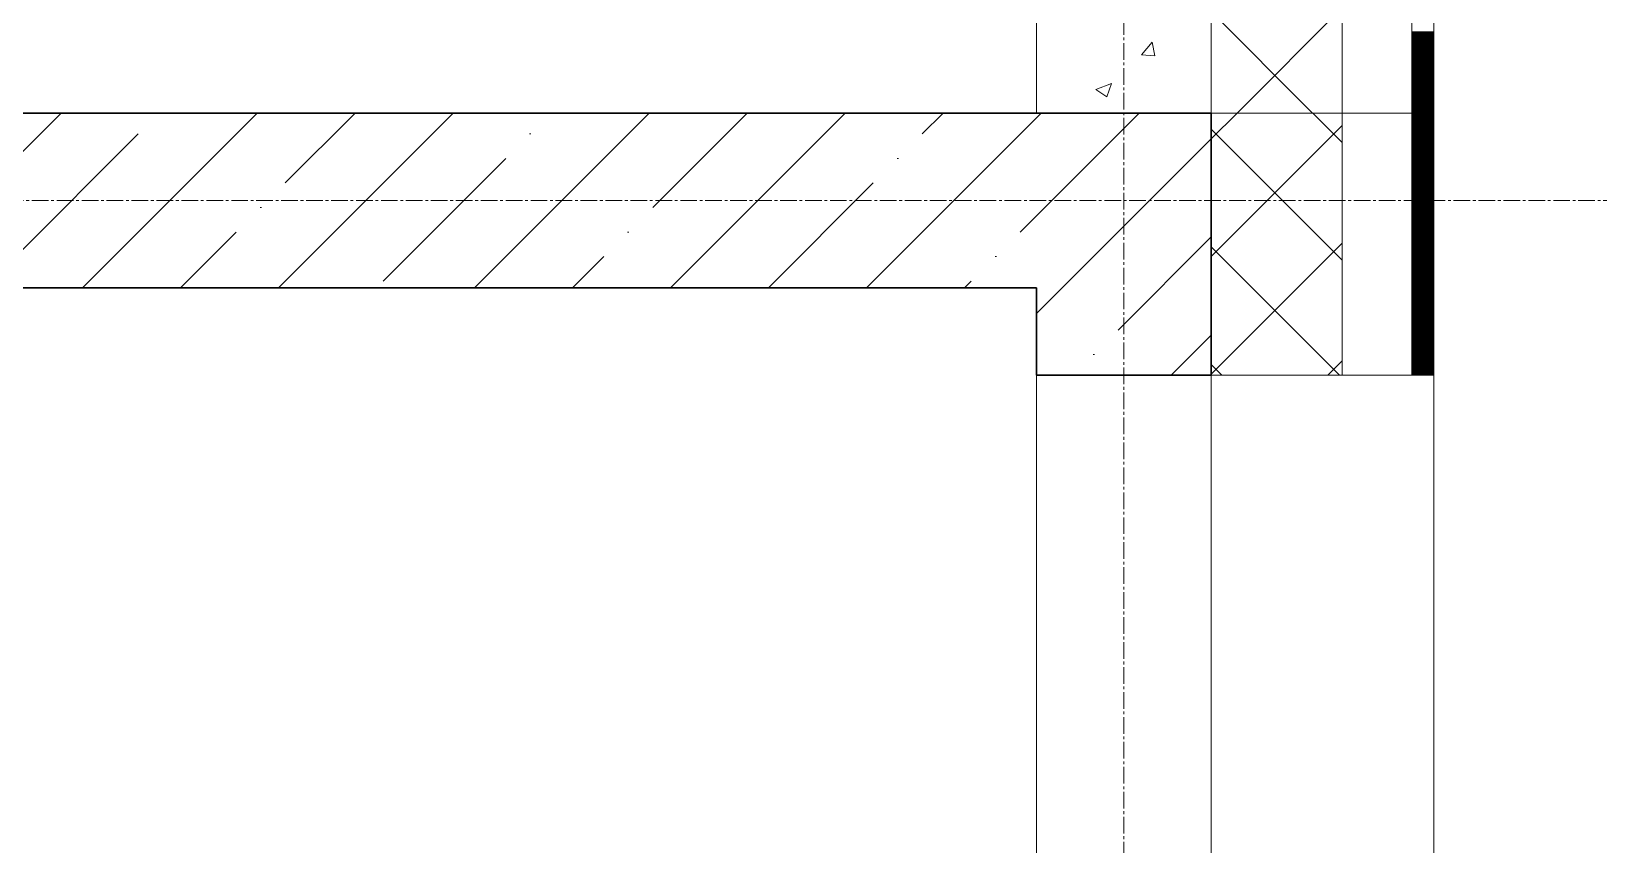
# Model space of a CAD drawing. Header units: millimetres. Extents: x 470010 to 1231400, y -134005 to 421770.
# Drawn here: x 527902 to 529698, y -110239 to -109308 of the extents above; entities that cross this region are included whole.
import ezdxf

# ---------------------------------------------------------------- set-up
doc = ezdxf.new("R2010")
doc.units = ezdxf.units.MM
doc.linetypes.add('CENTER2', pattern=[28.575, 19.05, -3.175, 3.175, -3.175])
for name, color, linetype, lineweight in [('A-Wall-Open', 31, 'Continuous', 5), ('АР_Стены ЖБ', 7, 'Continuous', 35), ('АР_Стены ПЕНОблок', 52, 'Continuous', 20), ('АР_Тонкая', 254, 'Continuous', 5), ('АР_Утеплитель', 31, 'Continuous', 0), ('АР_Штриховка', 8, 'Continuous', 0)]:
    doc.layers.add(name, color=color, linetype=linetype, lineweight=lineweight)
doc.layers.add('АР_Оси_РД_100', color=7, linetype='Continuous', lineweight=0, true_color=0x525252)
doc.layers.add('РД_Витраж_проем', color=80, linetype='Continuous', lineweight=0, plot=False)

msp = doc.modelspace()

# ---------------------------------------------------------------- hatches: boundary and pattern name
at = {"layer": 'АР_Штриховка', "linetype": 'Continuous', "lineweight": 5, "true_color": 0x000000}
h = msp.add_hatch(dxfattribs=at)
h.set_pattern_fill('ANSI35', color=18, scale=25, angle=-360, style=0)
h.set_pattern_definition([(45, (509053.93, -143101.69), (-112.2532, 112.2532), []), (45, (509166.19, -143101.69), (-112.2532, 112.2532), [198.4375, -39.6875, 0, -39.6875])])
h.paths.add_polyline_path([(520353.932, -109401.687), (520553.932, -109601.687), (529053.932, -109601.687), (529253.932, -109401.687)], flags=0)
h = msp.add_hatch(dxfattribs=at)
h.set_pattern_fill('ANSI35', color=18, scale=25, angle=-360, style=0)
h.set_pattern_definition([(45, (509053.93, -143101.69), (-112.2532, 112.2532), []), (45, (509166.19, -143101.69), (-112.2532, 112.2532), [198.4375, -39.6875, 0, -39.6875])])
h.paths.add_polyline_path([(529253.932, -109401.687), (529053.932, -109601.687), (529053.932, -109701.687), (529253.932, -109701.687)], flags=0)
at = {"layer": 'АР_Штриховка', "linetype": 'Continuous', "lineweight": 0, "true_color": 0x000000}
h = msp.add_hatch(dxfattribs=at)
h.set_pattern_fill('ANSI37', color=18, scale=30, angle=-360, style=0)
h.set_pattern_definition([(45, (509053.93, -143101.69), (-67.35192, 67.35192), []), (135, (509053.93, -143101.69), (-67.35192, -67.35192), [])])
h.paths.add_polyline_path([(529403.932, -109401.687), (529253.932, -109401.687), (529253.932, -109701.687), (529403.932, -109701.687)], flags=0)
h.paths.add_polyline_path([(529403.932, -113501.687), (529253.932, -113501.687), (529253.932, -116601.687), (529403.932, -116451.687)], flags=0)
h = msp.add_hatch(dxfattribs=at)
h.set_pattern_fill('_U', color=18, angle=-360, style=0, pattern_type=0)
h.set_pattern_definition([(7e-12, (509053.9324, -143101.6868), (4e-17, 1), [])])
h.paths.add_polyline_path([(529508.932, -109401.687), (529483.932, -109401.687), (529483.932, -109701.687), (529508.932, -109701.687)], flags=0)
h.paths.add_polyline_path([(529508.932, -113501.687), (529483.932, -113501.687), (529483.932, -116371.687), (529508.932, -116346.687)], flags=0)
h = msp.add_hatch(dxfattribs=at)
h.set_pattern_fill('AR-CONC', color=18, angle=-315, style=0)
h.set_pattern_definition([(95, (509053.93, -143101.69), (140.09465, 117.5534), [19.05, -209.55]), (40, (509053.93, -143101.69), (-160.01845, 110.1767), [15.24, -167.6406]), (145.45144, (509065.6, -143091.89), (-19.9238, 227.7301), [16.19, -178.09024]), (91.1842, (509018.01, -143065.77), (221.4102, 161.9534), [28.575, -314.325]), (141.63556, (509036.46, -143052.27), (-7.0866, 342.8268), [24.285, -267.1356]), (36.18415, (509018, -143065.77), (-7.0866, 342.8268), [22.86, -251.4597]), (66, (509044.95, -143056.79), (179.52, 34.89515), [19.05, -209.55]), (11, (509044.95, -143056.79), (-86.5399, 173.9412), [15.24, -167.64]), (116.45145, (509059.91, -143053.88), (92.98005, 208.83634), [16.19, -178.0899]), (82.5, (509053.93, -143101.69), (-57.60547, 61.97341), [0, -165.608, 0, -170.18, 0, -168.275]), (52.5, (509053.93, -143101.69), (-23.58973, 118.087), [0, -97.028, 0, -161.798, 0, -64.135]), (12.5, (509013.88, -143141.74), (99.92786, 91.8262), [0, -63.5, 0, -198.12, 0, -262.89]), (2.5, (508995.92, -143159.7), (86.7639, 122.7224), [0, -82.55, 0, -131.572, 0, -186.69])])
h.paths.add_polyline_path([(529253.936, -109701.687), (529053.936, -109701.687), (529053.936, -109701.688), (529253.936, -109701.688)], flags=0)
h.paths.add_polyline_path([(529253.936, -110801.688), (529053.936, -110801.688), (529053.937, -111301.688), (529253.937, -111301.688)], flags=0)

# ---------------------------------------------------------------- linework, layer by layer
at = {"layer": 'A-Wall-Open', "color": 18, "linetype": 'Continuous', "lineweight": 0, "true_color": 0x000000}
for p, q in [((529053.936, -109701.688), (529053.936, -110801.688)), ((529253.932, -109701.687), (529253.932, -110801.687)), ((529253.936, -109701.688), (529253.936, -110801.688)), ((529508.932, -109701.687), (529508.932, -110801.687))]:
    msp.add_line(p, q, dxfattribs=at)
at = {"layer": 'АР_Оси_РД_100', "linetype": 'CENTER2'}
for p, q in [((529153.933, -133315.052), (529153.933, -99101.687)), ((538608.933, -109501.687), (503098.975, -109501.687))]:
    msp.add_line(p, q, dxfattribs=at)
at = {"layer": 'АР_Стены ЖБ', "color": 18, "linetype": 'Continuous', "lineweight": 30, "true_color": 0x000000}
for p, q in [((529253.932, -109401.687), (520353.932, -109401.687)), ((529253.932, -109701.687), (529253.932, -109401.687)), ((520553.932, -109601.687), (529053.932, -109601.687)), ((529053.932, -109601.687), (529053.932, -109701.687)), ((529053.932, -109701.687), (529253.932, -109701.687))]:
    msp.add_line(p, q, dxfattribs=at)
at = {"layer": 'АР_Стены ПЕНОблок', "color": 18, "linetype": 'Continuous', "lineweight": 20, "true_color": 0x000000}
for p, q in [((529053.932, -108401.687), (529053.932, -109401.687)), ((529253.932, -109401.687), (529253.932, -108401.687)), ((529053.932, -109401.687), (529253.932, -109401.687)), ((529253.936, -109701.687), (529053.936, -109701.687)), ((529053.936, -109701.687), (529053.936, -109701.688)), ((529053.936, -109701.688), (529253.936, -109701.688)), ((529253.936, -109701.688), (529253.936, -109701.687))]:
    msp.add_line(p, q, dxfattribs=at)
at = {"layer": 'АР_Тонкая', "color": 18, "linetype": 'Continuous', "lineweight": 5, "true_color": 0x000000}
for p, q in [((529403.932, -108401.687), (529403.932, -109401.687)), ((529483.932, -109401.687), (529483.932, -108401.687)), ((529483.932, -108401.687), (529483.932, -109401.687)), ((529508.932, -109401.687), (529508.932, -108401.687)), ((529403.932, -109401.687), (529483.932, -109401.687)), ((529483.932, -109401.687), (529403.932, -109401.687)), ((529403.932, -109401.687), (529403.932, -109701.687)), ((529483.932, -109401.687), (529508.932, -109401.687)), ((529483.932, -109701.687), (529483.932, -109401.687)), ((529508.932, -109401.687), (529483.932, -109401.687)), ((529483.932, -109401.687), (529483.932, -109701.687)), ((529508.932, -109701.687), (529508.932, -109401.687)), ((529403.932, -109701.687), (529483.932, -109701.687)), ((529483.932, -109701.687), (529508.932, -109701.687))]:
    msp.add_line(p, q, dxfattribs=at)
at = {"layer": 'АР_Утеплитель', "color": 18, "linetype": 'Continuous', "lineweight": 0, "true_color": 0x000000}
for p, q in [((529253.932, -108401.687), (529253.932, -109401.687)), ((529403.932, -109401.687), (529403.932, -108401.687)), ((529253.932, -109401.687), (529403.932, -109401.687)), ((529403.932, -109401.687), (529253.932, -109401.687)), ((529253.932, -109401.687), (529253.932, -109701.687)), ((529403.932, -109701.687), (529403.932, -109401.687)), ((529253.932, -109701.687), (529403.932, -109701.687))]:
    msp.add_line(p, q, dxfattribs=at)
at = {"layer": 'АР_Штриховка', "color": 18, "linetype": 'Continuous', "lineweight": 0, "true_color": 0x000000}
for p, q in [((529370.173, -109401.687), (529253.932, -109285.446)), ((529283.548, -109401.687), (529403.932, -109281.303)), ((529483.932, -109308.687), (529508.932, -109308.687)), ((529483.932, -109309.687), (529508.932, -109309.687)), ((529483.932, -109310.687), (529508.932, -109310.687)), ((529483.932, -109311.687), (529508.932, -109311.687)), ((529174.072, -109334.989), (529186.317, -109320.395)), ((529189.277, -109336.314), (529186.34, -109320.392)), ((529483.932, -109312.687), (529508.932, -109312.687)), ((529483.932, -109313.687), (529508.932, -109313.687)), ((529483.932, -109314.687), (529508.932, -109314.687)), ((529483.932, -109315.687), (529508.932, -109315.687)), ((529483.932, -109316.687), (529508.932, -109316.687)), ((529483.932, -109317.687), (529508.932, -109317.687)), ((529483.932, -109318.687), (529508.932, -109318.687)), ((529483.932, -109319.687), (529508.932, -109319.687)), ((529483.932, -109320.687), (529508.932, -109320.687)), ((529483.932, -109321.687), (529508.932, -109321.687)), ((529483.932, -109322.687), (529508.932, -109322.687)), ((529483.932, -109323.687), (529508.932, -109323.687)), ((529483.932, -109324.687), (529508.932, -109324.687)), ((529483.932, -109325.687), (529508.932, -109325.687)), ((529483.932, -109326.687), (529508.932, -109326.687)), ((529483.932, -109327.687), (529508.932, -109327.687)), ((529483.932, -109328.687), (529508.932, -109328.687)), ((529483.932, -109329.687), (529508.932, -109329.687)), ((529174.072, -109334.99), (529189.254, -109336.318)), ((529483.932, -109330.687), (529508.932, -109330.687)), ((529483.932, -109331.687), (529508.932, -109331.687)), ((529483.932, -109332.687), (529508.932, -109332.687)), ((529483.932, -109333.687), (529508.932, -109333.687)), ((529483.932, -109334.687), (529508.932, -109334.687)), ((529483.932, -109335.687), (529508.932, -109335.687)), ((529483.932, -109336.687), (529508.932, -109336.687)), ((529483.932, -109337.687), (529508.932, -109337.687)), ((529483.932, -109338.687), (529508.932, -109338.687)), ((529483.932, -109339.687), (529508.932, -109339.687)), ((529483.932, -109340.687), (529508.932, -109340.687)), ((529483.932, -109341.687), (529508.932, -109341.687)), ((529483.932, -109342.687), (529508.932, -109342.687)), ((529483.932, -109343.687), (529508.932, -109343.687)), ((529483.932, -109344.687), (529508.932, -109344.687)), ((529483.932, -109345.687), (529508.932, -109345.687)), ((529483.932, -109346.687), (529508.932, -109346.687)), ((529483.932, -109347.687), (529508.932, -109347.687)), ((529483.932, -109348.687), (529508.932, -109348.687)), ((529483.932, -109349.687), (529508.932, -109349.687)), ((529483.932, -109350.687), (529508.932, -109350.687)), ((529483.932, -109351.687), (529508.932, -109351.687)), ((529483.932, -109352.687), (529508.932, -109352.687)), ((529483.932, -109353.687), (529508.932, -109353.687)), ((529483.932, -109354.687), (529508.932, -109354.687)), ((529483.932, -109355.687), (529508.932, -109355.687)), ((529483.932, -109356.687), (529508.932, -109356.687)), ((529483.932, -109357.687), (529508.932, -109357.687)), ((529483.932, -109358.687), (529508.932, -109358.687)), ((529483.932, -109359.687), (529508.932, -109359.687)), ((529483.932, -109360.687), (529508.932, -109360.687)), ((529483.932, -109361.687), (529508.932, -109361.687)), ((529483.932, -109362.687), (529508.932, -109362.687)), ((529483.932, -109363.687), (529508.932, -109363.687)), ((529483.932, -109364.687), (529508.932, -109364.687)), ((529483.932, -109365.687), (529508.932, -109365.687)), ((529121.833, -109374.766), (529134.467, -109383.288)), ((529121.846, -109374.736), (529139.631, -109367.909)), ((529134.47, -109383.289), (529139.62, -109367.94)), ((529483.932, -109366.687), (529508.932, -109366.687)), ((529483.932, -109367.687), (529508.932, -109367.687)), ((529483.932, -109368.687), (529508.932, -109368.687)), ((529483.932, -109369.687), (529508.932, -109369.687)), ((529483.932, -109370.687), (529508.932, -109370.687)), ((529483.932, -109371.687), (529508.932, -109371.687)), ((529483.932, -109372.687), (529508.932, -109372.687)), ((529483.932, -109373.687), (529508.932, -109373.687)), ((529483.932, -109374.687), (529508.932, -109374.687)), ((529483.932, -109375.687), (529508.932, -109375.687)), ((529483.932, -109376.687), (529508.932, -109376.687)), ((529483.932, -109377.687), (529508.932, -109377.687)), ((529483.932, -109378.687), (529508.932, -109378.687)), ((529483.932, -109379.687), (529508.932, -109379.687)), ((529483.932, -109380.687), (529508.932, -109380.687)), ((529483.932, -109381.687), (529508.932, -109381.687)), ((529483.932, -109382.687), (529508.932, -109382.687)), ((529483.932, -109383.687), (529508.932, -109383.687)), ((529483.932, -109384.687), (529508.932, -109384.687)), ((529483.932, -109385.687), (529508.932, -109385.687)), ((529483.932, -109386.687), (529508.932, -109386.687)), ((529483.932, -109387.687), (529508.932, -109387.687)), ((529483.932, -109388.687), (529508.932, -109388.687)), ((529483.932, -109389.687), (529508.932, -109389.687)), ((529483.932, -109390.687), (529508.932, -109390.687)), ((529483.932, -109391.687), (529508.932, -109391.687)), ((529483.932, -109392.687), (529508.932, -109392.687)), ((529483.932, -109393.687), (529508.932, -109393.687)), ((529483.932, -109394.687), (529508.932, -109394.687)), ((529483.932, -109395.687), (529508.932, -109395.687)), ((529483.932, -109396.687), (529508.932, -109396.687)), ((529483.932, -109397.687), (529508.932, -109397.687)), ((529483.932, -109398.687), (529508.932, -109398.687)), ((529483.932, -109399.687), (529508.932, -109399.687)), ((529483.932, -109400.687), (529508.932, -109400.687))]:
    msp.add_line(p, q, dxfattribs=at)
at = {"layer": 'РД_Витраж_проем', "color": 18, "linetype": 'Continuous', "lineweight": 0, "true_color": 0x000000}
for p, q in [((529253.932, -109701.687), (529253.932, -113501.687)), ((529508.932, -109701.687), (529508.932, -113501.687))]:
    msp.add_line(p, q, dxfattribs=at)

doc.saveas('drawing.dxf')
